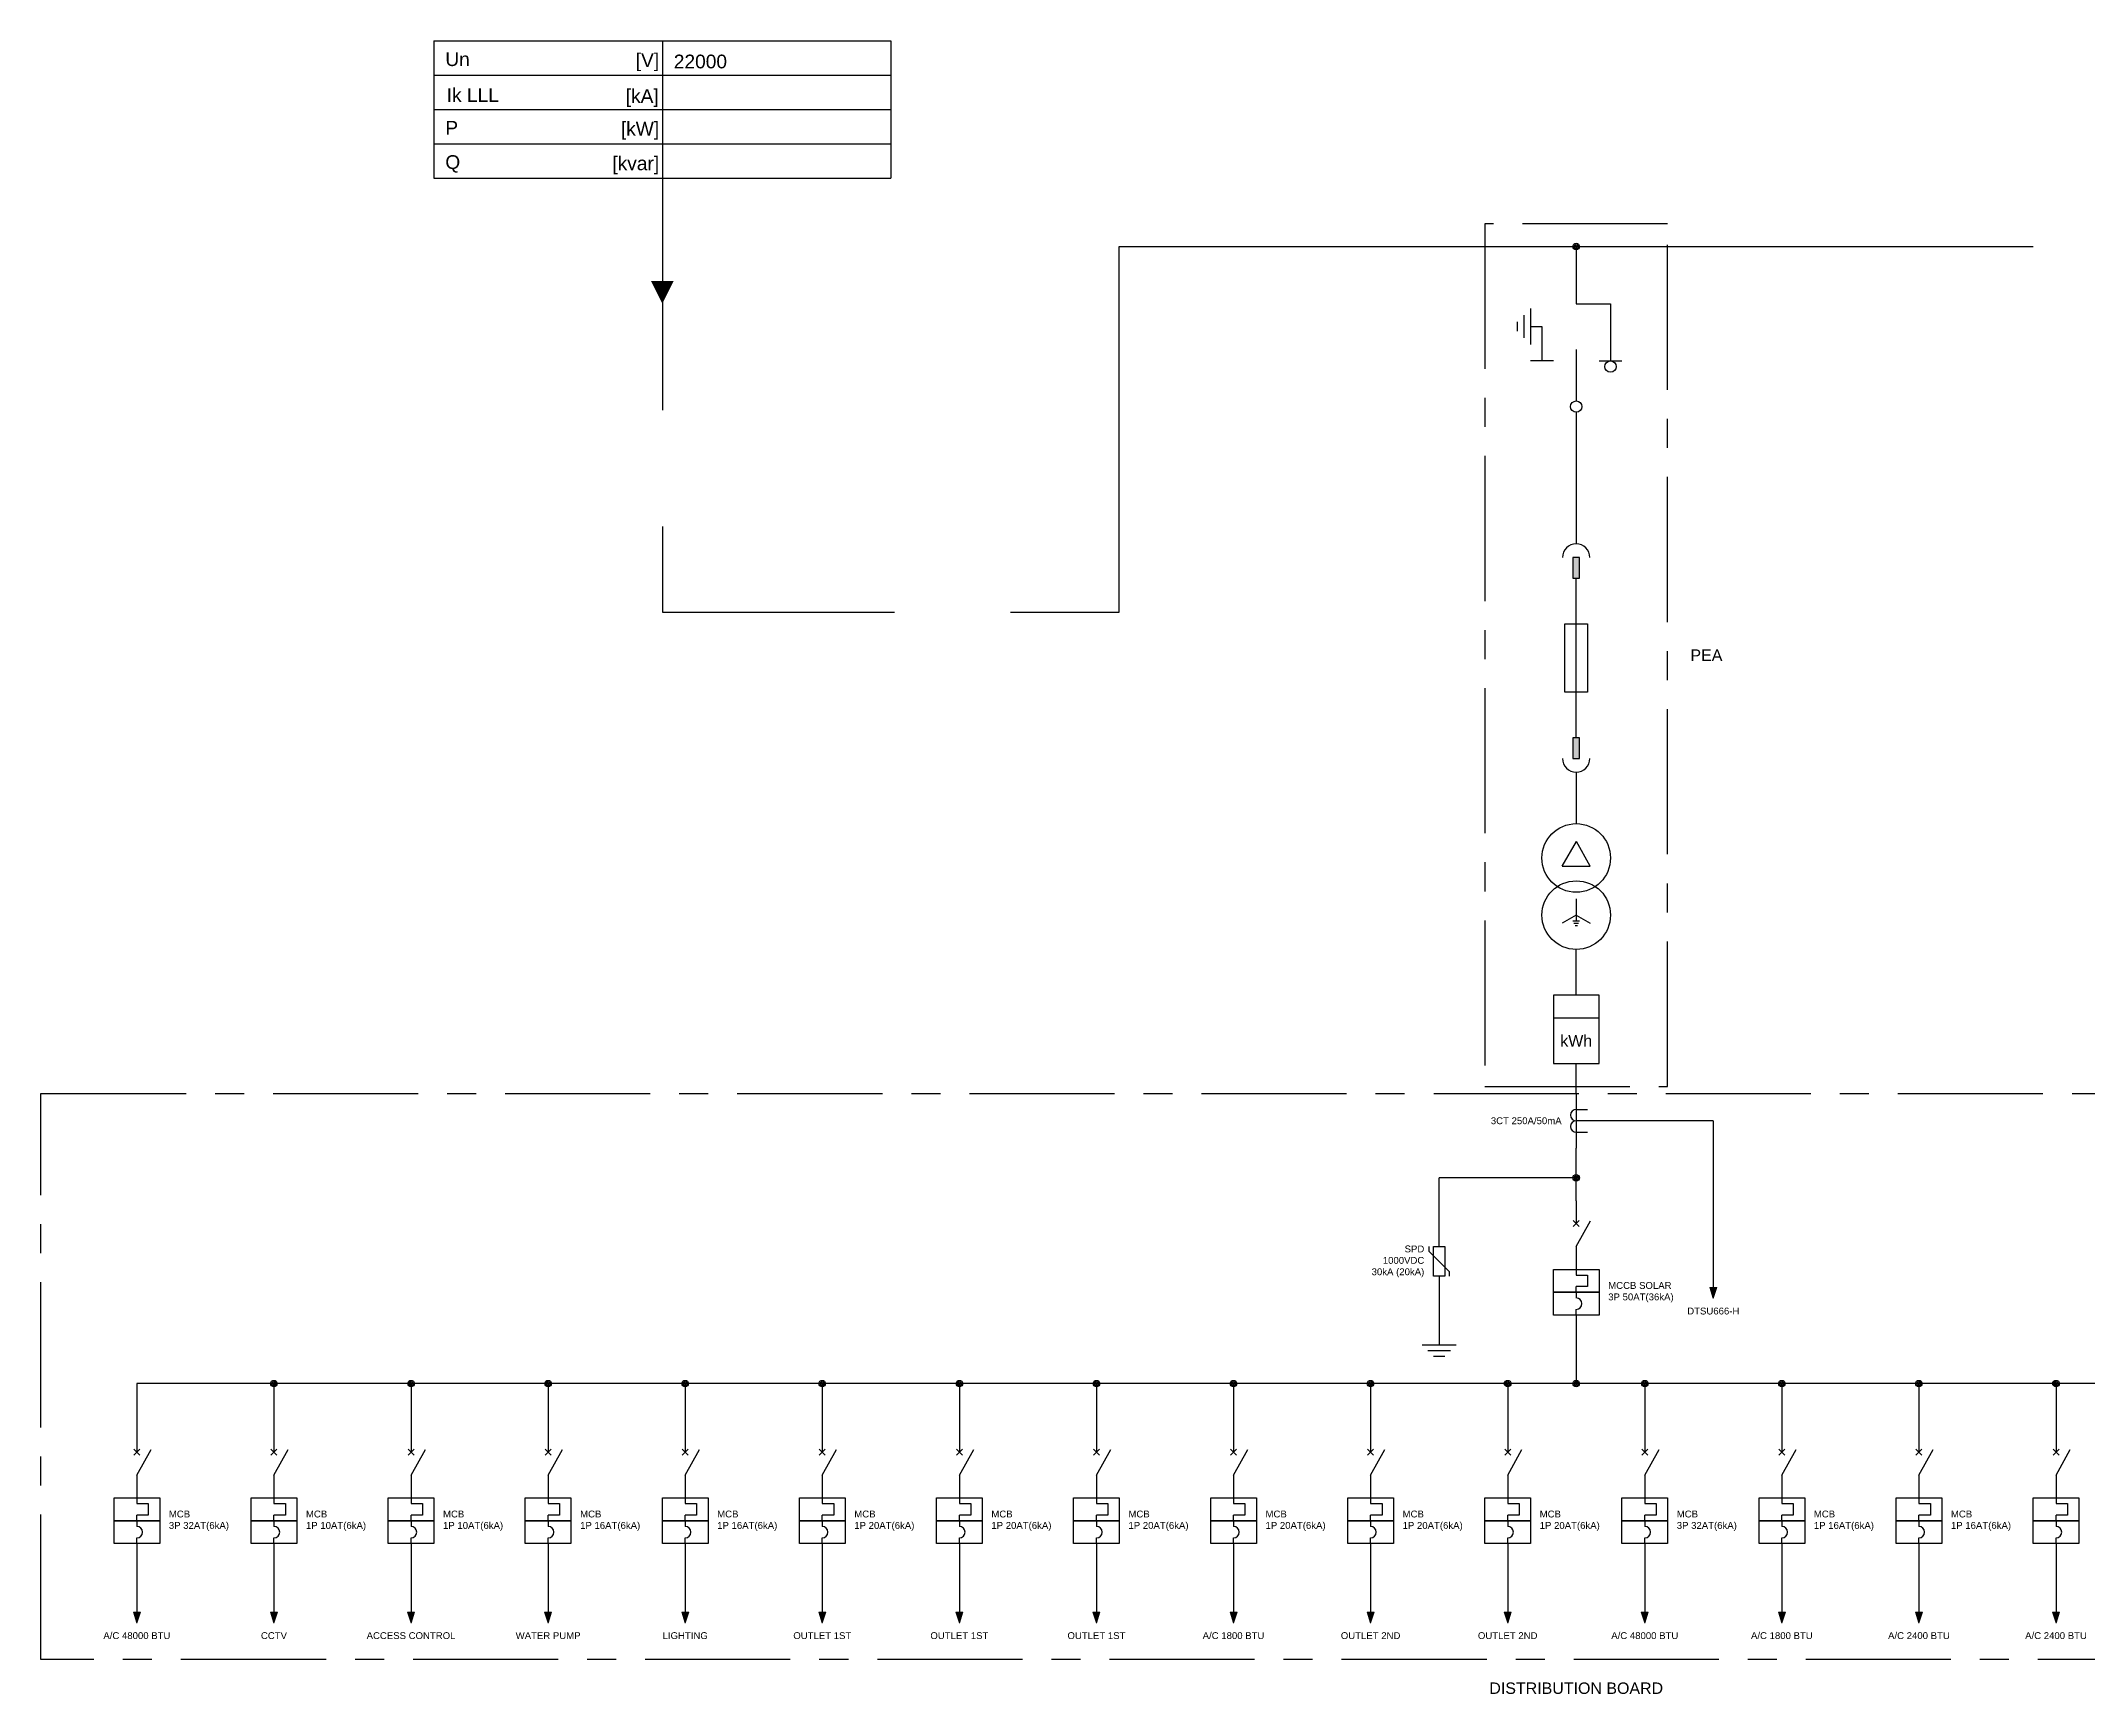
# Model space of a CAD drawing. Header units: inches. Extents: x 0 to 672, y -8 to 354.
# Drawn here: x 0 to 447.8, y -7.5 to 354.1 of the extents above; entities that cross this region are included whole.
import ezdxf
from ezdxf.enums import TextEntityAlignment as Align

# ---------------------------------------------------------------- set-up
doc = ezdxf.new("R2010")
doc.units = ezdxf.units.IN
doc.header["$MEASUREMENT"] = 0
doc.linetypes.add('CENTER', pattern=[50.8, 31.75, -6.35, 6.35, -6.35])
doc.linetypes.add('DASHEDX2', pattern=[38.1, 25.4, -12.7])
for name, color, linetype in [('-CARTIGLIO', 7, 'Continuous'), ('-POTENZA', 7, 'Continuous'), ('-TEXT', 7, 'Continuous'), ('1', 7, 'Continuous'), ('SYMS', 7, 'Continuous'), ('WIRES', 7, 'Continuous')]:
    doc.layers.add(name, color=color, linetype=linetype)
doc.layers.add('wire', color=7, linetype='Continuous', lineweight=20)
doc.styles.add('ATTR', font='arial.ttf')
doc.styles.add('CARTIGLIO', font='arial.ttf')
doc.styles.get("Standard").update_dxf_attribs({"font": 'sanss___.ttf'})
doc.styles.add('WD_IEC', font='ISOCP2.shx', dxfattribs={"width": 0.9, "height": 4, "bigfont": 'extfont2.shx'})

# ---------------------------------------------------------------- blocks, each defined once
blk = doc.blocks.new('HCB21Q9')
for p, q in [((-7.5, 0), (-2.5, 0)), ((-1.84, 0.66), (-3.16, -0.66)), ((-3.16, 0.66), (-1.84, -0.66)), ((2.5, 0), (-3.12, 3.13)), ((2.5, 0), (7.5, 0)), ((7.5, 0), (8.75, 0)), ((8.75, 0), (8.75, 2.5)), ((8.75, 2.5), (11.25, 2.5)), ((11.25, 2.5), (11.25, 0)), ((12.5, 0), (11.25, 0)), ((12.5, 0), (13.75, 0)), ((17.5, 0), (16.25, 0)), ((17.5, 0), (22.5, 0))]:
    blk.add_line(p, q)
for points in [[(7.5, 5), (12.5, 5), (12.5, -5), (7.5, -5)], [(12.5, 5), (17.5, 5), (17.5, -5), (12.5, -5)]]:
    blk.add_lwpolyline(points, close=True)
blk.add_arc((15, 0), 1.25, 0, 180)
at = {"style": 'WD_IEC'}
for tag, height, p in [('INST', 2.5, (6.95, 11.55)), ('LOC', 2.5, (6.95, 8.32)), ('TAG2', 2.5, (6.95, 5.23)), ('TERM02', 2, (22.5, 1)), ('XREF', 2.5, (-2.31, -4.58)), ('DESC1', 2.5, (-2.31, -7.7)), ('DESC2', 2.5, (-1.53, -11.09)), ('DESC3', 2.5, (-1.53, -14.52))]:
    blk.add_attdef(tag, text='', height=height, dxfattribs=at).set_placement(p, align=Align.RIGHT)
at = {"style": 'WD_IEC', "flags": 1}
for tag, p, height in [('RATING1', (12.19, 6.16), 2.5), ('X4TERM01', (-7.5, 0), 0.32), ('X2LINK', (-0.31, 2.29), 0.32), ('X8LINK', (-0.31, 0.79), 0.32), ('X1TERM02', (22.5, 0), 0.32), ('CONTACT', (-7.67, -1.7), 1), ('FAMILY', (17.86, -2.21), 1)]:
    blk.add_attdef(tag, p, '', height=height, dxfattribs=at)
at = {"style": 'WD_IEC'}
blk.add_attdef('TERM01', (-7.5, 1), '', height=2, dxfattribs=at)
blk = doc.blocks.new('VGND2')
for p, q in [((0, 0), (0, -5)), ((-3.75, -5), (3.75, -5)), ((-2.5, -6.25), (2.5, -6.25)), ((-1.25, -7.5), (1.25, -7.5))]:
    blk.add_line(p, q)
at = {"style": 'WD_IEC'}
for tag, p in [('INST', (-5.25, 2.75)), ('LOC', (-5.25, -0.75)), ('TAG1', (-5.25, -4.25))]:
    blk.add_attdef(tag, text='', height=2.5, dxfattribs=at).set_placement(p, align=Align.RIGHT)
at = {"style": 'WD_IEC', "flags": 1}
blk.add_attdef('X2TERM01', (0, 0), '', height=0.32, dxfattribs=at)
blk = doc.blocks.new('WDDOT')
for radius in [0.72, 0.449, 0.223]:
    blk.add_circle((0, 0), radius)
blk = doc.blocks.new('UTILITY_MV')
at = {"layer": '-CARTIGLIO', "color": 0}
for p, q in [((0, 2.5), (50, 2.5)), ((0, 2.5), (0, -12.5)), ((25, 2.5), (25, -12.5)), ((50, 2.5), (50, -12.5)), ((0, -1.25), (50, -1.25)), ((0, -5), (50, -5)), ((0, -8.75), (50, -8.75)), ((0, -12.5), (50, -12.5))]:
    blk.add_line(p, q, dxfattribs=at)
at = {"layer": '-POTENZA', "color": 0, "linetype": 'DASHEDX2'}
for p, q in [((25, -12.5), (25, -60)), ((25, -60), (75, -60))]:
    blk.add_line(p, q, dxfattribs=at)
at = {"layer": '-POTENZA', "color": 0}
blk.add_solid([(25, -26.25), (26.25, -23.75), (25, -26.25), (23.75, -23.75)], dxfattribs=at)
at = {"layer": '-TEXT', "style": 'CARTIGLIO'}
for s, p in [('Un', (1.25, -0.25)), ('Ik LLL', (1.4, -4.17)), ('P', (1.25, -7.75)), ('Q', (1.25, -11.5))]:
    blk.add_text(s, height=1.5, dxfattribs=at).set_placement(p)
for s, p in [('[V]', (24.65, -0.35)), ('[kA]', (24.6, -4.28)), ('[kW]', (24.65, -7.85)), ('[kvar]', (24.65, -11.64))]:
    blk.add_text(s, height=1.5, dxfattribs=at).set_placement(p, align=Align.RIGHT)
at = {"layer": '-TEXT', "style": 'ATTR'}
for tag, p in [('VREF', (26.25, -0.5)), ('I_CCN', (26.22, -4.42)), ('LF_P', (26.25, -8)), ('LF_Q', (26.25, -11.75))]:
    blk.add_attdef(tag, p, '', height=1.5, dxfattribs=at)

msp = doc.modelspace()

# ---------------------------------------------------------------- hatches: boundary and pattern name
at = {"layer": 'wire', "lineweight": 20}
h = msp.add_hatch(color=256, dxfattribs=at)
h.dxf.hatch_style = 1
h.paths.add_polyline_path([(366.77, 81.39), (365.23, 81.39), (366, 79.01)])
at = {"layer": 'wire'}
h = msp.add_hatch(color=256, dxfattribs=at)
h.dxf.hatch_style = 1
h.paths.add_polyline_path([(21.77, 10.38), (20.23, 10.38), (21, 8)])
h = msp.add_hatch(color=256, dxfattribs=at)
h.dxf.hatch_style = 1
h.paths.add_polyline_path([(51.77, 10.38), (50.23, 10.38), (51, 8)])
h = msp.add_hatch(color=256, dxfattribs=at)
h.dxf.hatch_style = 1
h.paths.add_polyline_path([(81.77, 10.38), (80.23, 10.38), (81, 8)])
h = msp.add_hatch(color=256, dxfattribs=at)
h.dxf.hatch_style = 1
h.paths.add_polyline_path([(111.77, 10.38), (110.23, 10.38), (111, 8)])
h = msp.add_hatch(color=256, dxfattribs=at)
h.dxf.hatch_style = 1
h.paths.add_polyline_path([(141.77, 10.38), (140.23, 10.38), (141, 8)])
h = msp.add_hatch(color=256, dxfattribs=at)
h.dxf.hatch_style = 1
h.paths.add_polyline_path([(171.77, 10.38), (170.23, 10.38), (171, 8)])
h = msp.add_hatch(color=256, dxfattribs=at)
h.dxf.hatch_style = 1
h.paths.add_polyline_path([(201.77, 10.38), (200.23, 10.38), (201, 8)])
h = msp.add_hatch(color=256, dxfattribs=at)
h.dxf.hatch_style = 1
h.paths.add_polyline_path([(231.77, 10.38), (230.23, 10.38), (231, 8)])
h = msp.add_hatch(color=256, dxfattribs=at)
h.dxf.hatch_style = 1
h.paths.add_polyline_path([(261.77, 10.38), (260.23, 10.38), (261, 8)])
h = msp.add_hatch(color=256, dxfattribs=at)
h.dxf.hatch_style = 1
h.paths.add_polyline_path([(291.77, 10.38), (290.23, 10.38), (291, 8)])
h = msp.add_hatch(color=256, dxfattribs=at)
h.dxf.hatch_style = 1
h.paths.add_polyline_path([(321.77, 10.38), (320.23, 10.38), (321, 8)])
h = msp.add_hatch(color=256, dxfattribs=at)
h.dxf.hatch_style = 1
h.paths.add_polyline_path([(351.77, 10.38), (350.23, 10.38), (351, 8)])
h = msp.add_hatch(color=256, dxfattribs=at)
h.dxf.hatch_style = 1
h.paths.add_polyline_path([(381.77, 10.38), (380.23, 10.38), (381, 8)])
h = msp.add_hatch(color=256, dxfattribs=at)
h.dxf.hatch_style = 1
h.paths.add_polyline_path([(411.77, 10.38), (410.23, 10.38), (411, 8)])
h = msp.add_hatch(color=256, dxfattribs=at)
h.dxf.hatch_style = 1
h.paths.add_polyline_path([(441.77, 10.38), (440.23, 10.38), (441, 8)])
at = {"layer": 'WIRES'}
h = msp.add_hatch(color=256, dxfattribs=at)
h.dxf.hatch_style = 1
h.paths.add_polyline_path([(335.25, 236.63), (336.75, 236.63), (336.75, 241.13), (335.25, 241.13)])
h.paths.add_polyline_path([(336.75, 201.63), (335.25, 201.63), (335.25, 197.13), (336.75, 197.13)])

# ---------------------------------------------------------------- linework, layer by layer
at = {"layer": '1'}
msp.add_line((236, 229.13), (236, 309.13), dxfattribs=at)
at = {"layer": 'wire', "lineweight": 20}
for p, q in [((366, 79.01), (365.23, 81.39)), ((366.77, 81.39), (365.23, 81.39)), ((366, 79.01), (366.77, 81.39))]:
    msp.add_line(p, q, dxfattribs=at)
at = {"layer": 'wire'}
for p, q in [((21, 8), (20.23, 10.38)), ((21.77, 10.38), (20.23, 10.38)), ((21, 8), (21.77, 10.38)), ((51, 8), (50.23, 10.38)), ((51.77, 10.38), (50.23, 10.38)), ((51, 8), (51.77, 10.38)), ((81, 8), (80.23, 10.38)), ((81.77, 10.38), (80.23, 10.38)), ((81, 8), (81.77, 10.38)), ((111, 8), (110.23, 10.38)), ((111.77, 10.38), (110.23, 10.38)), ((111, 8), (111.77, 10.38)), ((141, 8), (140.23, 10.38)), ((141.77, 10.38), (140.23, 10.38)), ((141, 8), (141.77, 10.38)), ((171, 8), (170.23, 10.38)), ((171.77, 10.38), (170.23, 10.38)), ((171, 8), (171.77, 10.38)), ((201, 8), (200.23, 10.38)), ((201.77, 10.38), (200.23, 10.38)), ((201, 8), (201.77, 10.38)), ((231, 8), (230.23, 10.38)), ((231.77, 10.38), (230.23, 10.38)), ((231, 8), (231.77, 10.38)), ((261, 8), (260.23, 10.38)), ((261.77, 10.38), (260.23, 10.38)), ((261, 8), (261.77, 10.38)), ((291, 8), (290.23, 10.38)), ((291.77, 10.38), (290.23, 10.38)), ((291, 8), (291.77, 10.38)), ((321, 8), (320.23, 10.38)), ((321.77, 10.38), (320.23, 10.38)), ((321, 8), (321.77, 10.38)), ((351, 8), (350.23, 10.38)), ((351.77, 10.38), (350.23, 10.38)), ((351, 8), (351.77, 10.38)), ((381, 8), (380.23, 10.38)), ((381.77, 10.38), (380.23, 10.38)), ((381, 8), (381.77, 10.38)), ((411, 8), (410.23, 10.38)), ((411.77, 10.38), (410.23, 10.38)), ((411, 8), (411.77, 10.38)), ((441, 8), (440.23, 10.38)), ((441.77, 10.38), (440.23, 10.38)), ((441, 8), (441.77, 10.38))]:
    msp.add_line(p, q, dxfattribs=at)
at = {"layer": 'WIRES'}
for p, q in [((236, 309.13), (436, 309.13)), ((336, 309.13), (336, 296.63)), ((326, 295.57), (326, 287.69)), ((336, 296.63), (343.5, 296.63)), ((343.5, 296.63), (343.5, 284.13)), ((323.07, 292.64), (323.07, 290.62)), ((324.54, 294.1), (324.54, 289.15)), ((326, 291.63), (328.5, 291.63)), ((328.5, 291.63), (328.5, 284.13)), ((336, 286.63), (336, 275.38)), ((331, 284.13), (326, 284.13)), ((341, 284.13), (346, 284.13)), ((336, 272.88), (336, 244.13)), ((336, 201.63), (336, 236.63)), ((336, 194.13), (336, 182.89)), ((332.94, 173.61), (336.06, 179.02)), ((339.06, 173.61), (336.06, 179.02)), ((332.94, 173.61), (339.06, 173.61)), ((336, 166.41), (336, 161.63)), ((335.99, 162.88), (332.94, 161.11)), ((335.25, 161.63), (336.75, 161.63)), ((335.99, 162.88), (339.06, 161.11)), ((335.5, 161.13), (336.5, 161.13)), ((335.75, 160.63), (336.25, 160.63)), ((336, 145.38), (336, 155.38)), ((331, 140.38), (341, 140.38)), ((336, 123.88), (336, 130.38)), ((336, 123.88), (336, 111.88)), ((336, 120.38), (338.5, 120.38)), ((366, 117.89), (336, 117.88)), ((366, 117.89), (366, 81.39)), ((336, 115.38), (338.5, 115.38)), ((336, 105.38), (336, 111.88)), ((336, 105.38), (306, 105.37)), ((306, 90.37), (306, 105.37)), ((336, 100.38), (336, 105.38)), ((303.75, 90.37), (303.75, 89.37)), ((304.75, 90.37), (307.25, 90.37)), ((304.75, 83.87), (304.75, 90.37)), ((307.25, 90.37), (307.25, 83.87)), ((308.25, 84.87), (303.75, 89.37)), ((307.25, 83.87), (304.75, 83.87)), ((306, 83.87), (306, 73.87)), ((308.25, 83.87), (308.25, 84.87)), ((336, 70.38), (336, 60.38)), ((21, 60.38), (21, 50.38)), ((651, 60.38), (21, 60.38)), ((51, 60.38), (51, 50.38)), ((81, 60.38), (81, 50.38)), ((111, 60.38), (111, 50.38)), ((141, 60.38), (141, 50.38)), ((171, 60.38), (171, 50.38)), ((201, 60.38), (201, 50.38)), ((231, 60.38), (231, 50.38)), ((261, 60.38), (261, 50.38)), ((291, 60.38), (291, 50.38)), ((321, 60.38), (321, 50.38)), ((351, 60.38), (351, 50.38)), ((381, 60.38), (381, 50.38)), ((411, 60.38), (411, 50.38)), ((441, 60.38), (441, 50.38)), ((21, 20.38), (21, 10.38)), ((51, 20.38), (51, 10.38)), ((81, 20.38), (81, 10.38)), ((111, 20.38), (111, 10.38)), ((141, 20.38), (141, 10.38)), ((171, 20.38), (171, 10.38)), ((201, 20.38), (201, 10.38)), ((231, 20.38), (231, 10.38)), ((261, 20.38), (261, 10.38)), ((291, 20.38), (291, 10.38)), ((321, 20.38), (321, 10.38)), ((351, 20.38), (351, 10.38)), ((381, 20.38), (381, 10.38)), ((411, 20.38), (411, 10.38)), ((441, 20.38), (441, 10.38))]:
    msp.add_line(p, q, dxfattribs=at)
at = {"layer": 'WIRES', "linetype": 'CENTER'}
for points in [[(316, 125.38), (356, 125.38), (356, 314.13), (316, 314.13)], [(0, 123.88), (672, 123.88), (672, 0), (0, 0)]]:
    msp.add_lwpolyline(points, close=True, dxfattribs=at)
at = {"layer": 'WIRES'}
for points in [[(335.25, 236.63), (336.75, 236.63), (336.75, 241.13), (335.25, 241.13)], [(333.5, 226.63), (338.5, 226.63), (338.5, 211.63), (333.5, 211.63)], [(335.25, 197.13), (336.75, 197.13), (336.75, 201.63), (335.25, 201.63)], [(331, 130.38), (341, 130.38), (341, 145.38), (331, 145.38)]]:
    msp.add_lwpolyline(points, close=True, dxfattribs=at)
for centre, radius in [((343.5, 282.88), 1.25), ((336, 274.13), 1.25), ((335.99, 175.38), 7.51), ((336, 162.88), 7.5)]:
    msp.add_circle(centre, radius, dxfattribs=at)
for centre, radius, start, end in [((336, 241.13), 3, 0, 180), ((336, 197.13), 3, 180, 0), ((336, 119.13), 1.25, 90, 270), ((336, 116.63), 1.25, 90, 270)]:
    msp.add_arc(centre, radius, start, end, dxfattribs=at)

# ---------------------------------------------------------------- block references
at = {"layer": '1', "linetype": 'Continuous'}
ref = msp.add_blockref('UTILITY_MV', (86, 349.13), dxfattribs=dict(at, xscale=2, yscale=2, zscale=2))
ref.add_attrib('VREF', '22000', (138.5, 348.13), dxfattribs={"layer": '-TEXT', "height": 3, "style": 'ATTR'})
at = {"layer": 'SYMS'}
for name, p in [('WDDOT', (336, 309.13)), ('WDDOT', (336, 105.38)), ('VGND2', (306, 73.87)), ('WDDOT', (51, 60.38)), ('WDDOT', (81, 60.38)), ('WDDOT', (111, 60.38)), ('WDDOT', (141, 60.38)), ('WDDOT', (171, 60.38)), ('WDDOT', (201, 60.38)), ('WDDOT', (231, 60.38)), ('WDDOT', (261, 60.38)), ('WDDOT', (291, 60.38)), ('WDDOT', (321, 60.38)), ('WDDOT', (336, 60.38)), ('WDDOT', (351, 60.38)), ('WDDOT', (381, 60.38)), ('WDDOT', (411, 60.38)), ('WDDOT', (441, 60.38))]:
    msp.add_blockref(name, p, dxfattribs=at)
at = {"layer": 'SYMS', "lineweight": 20, "rotation": 270}
msp.add_blockref('HCB21Q9', (336, 92.88), dxfattribs=at)
at = {"layer": 'SYMS', "rotation": 270}
for p in [(21, 42.88), (51, 42.88), (81, 42.88), (111, 42.88), (141, 42.88), (171, 42.88), (201, 42.88), (231, 42.88), (261, 42.88), (291, 42.88), (321, 42.88), (351, 42.88), (381, 42.88), (411, 42.88), (441, 42.88)]:
    msp.add_blockref('HCB21Q9', p, dxfattribs=at)

# ---------------------------------------------------------------- texts
at = {"layer": 'wire', "lineweight": 20, "insert": (366, 77.01), "char_height": 1.5, "attachment_point": 2}
msp.add_mtext_dynamic_manual_height_columns('DTSU666-H', width=16.6653, gutter_width=10, heights=[1.66], dxfattribs=at)
at = {"layer": 'wire', "char_height": 1.5, "attachment_point": 2}
for s, width, heights, insert in [('A/C 48000 BTU', 17.3703, [1.43], (21, 6)), ('CCTV', 16.6653, [1.66], (51, 6)), ('ACCESS CONTROL', 21.9212, [1.43], (81, 6)), ('WATER PUMP', 16.6653, [1.66], (111, 6)), ('LIGHTING', 17.3703, [1.43], (141, 6)), ('OUTLET 1ST', 16.6653, [1.66], (171, 6)), ('OUTLET 1ST', 16.6653, [1.66], (201, 6)), ('OUTLET 1ST', 16.6653, [1.66], (231, 6)), ('A/C 1800 BTU', 16.6653, [1.66], (261, 6)), ('OUTLET 2ND', 16.6653, [1.66], (291, 6)), ('OUTLET 2ND', 16.6653, [1.66], (321, 6)), ('A/C 48000 BTU', 16.6653, [1.66], (351, 6)), ('A/C 1800 BTU', 16.6653, [1.66], (381, 6)), ('A/C 2400 BTU', 16.6653, [1.66], (411, 6)), ('A/C 2400 BTU', 16.6653, [1.66], (441, 6))]:
    msp.add_mtext_dynamic_manual_height_columns(s, width=width, gutter_width=10, heights=heights, dxfattribs=dict(at, insert=insert))
at = {"layer": 'WIRES'}
for s, width, heights, insert, char_height, attachment_point in [('PEA', 9.7335, [1.2], (361, 219.75), 2.5, 4), ('kWh', 10, [0], (336, 135.38), 2.5, 5), ('3CT 250A/50mA', 28.1077, [1.54], (332.8, 117.88), 1.5, 6), ('\\pxqr;SPD^J1000VDC\\P30kA (20kA)', 12.8484, [7.51], (302.75, 87.12), 1.5, 6), ('MCCB SOLAR^J3P 50AT(36kA)', 24.212, [8.47], (343, 80.38), 1.5, 4), ('MCB\\P3P 32AT(6kA)', 14.4176, [4.76], (28, 30.38), 1.5, 4), ('MCB\\P1P 10AT(6kA)', 14.683, [4.76], (58, 30.38), 1.5, 4), ('MCB\\P1P 10AT(6kA)', 14.683, [4.76], (88, 30.38), 1.5, 4), ('MCB\\P1P 16AT(6kA)', 14.683, [4.76], (118, 30.38), 1.5, 4), ('MCB\\P1P 16AT(6kA)', 14.683, [4.76], (148, 30.38), 1.5, 4), ('MCB\\P1P 20AT(6kA)', 14.683, [4.76], (178, 30.38), 1.5, 4), ('MCB\\P1P 20AT(6kA)', 14.683, [4.76], (208, 30.38), 1.5, 4), ('MCB\\P1P 20AT(6kA)', 14.683, [4.76], (238, 30.38), 1.5, 4), ('MCB\\P1P 20AT(6kA)', 14.683, [4.76], (268, 30.38), 1.5, 4), ('MCB\\P1P 20AT(6kA)', 14.683, [4.76], (298, 30.38), 1.5, 4), ('MCB\\P1P 20AT(6kA)', 14.683, [4.76], (328, 30.38), 1.5, 4), ('MCB\\P3P 32AT(6kA)', 14.4176, [4.76], (358, 30.38), 1.5, 4), ('MCB\\P1P 16AT(6kA)', 14.683, [4.76], (388, 30.38), 1.5, 4), ('MCB\\P1P 16AT(6kA)', 14.683, [4.76], (418, 30.38), 1.5, 4), ('DISTRIBUTION BOARD', 61.2082, [0], (336, -5), 2.5, 2)]:
    msp.add_mtext_dynamic_manual_height_columns(s, width=width, gutter_width=12.5, heights=heights, dxfattribs=dict(at, insert=insert, char_height=char_height, attachment_point=attachment_point))

doc.saveas('drawing.dxf')
